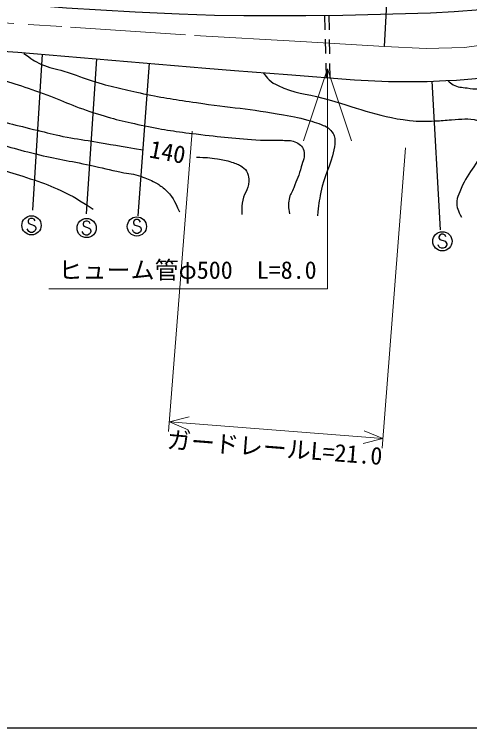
# Model space of a CAD drawing. Units: millimetres, scale not verified. Extents: x 40000 to 680000, y 20000 to 380000.
# Drawn here: x 193221 to 240628, y 205000 to 279324 of the extents above; entities that cross this region are included whole.
import ezdxf
from ezdxf.enums import TextEntityAlignment as Align

# ---------------------------------------------------------------- set-up
doc = ezdxf.new("R2010")
doc.units = ezdxf.units.MM
doc.header["$LTSCALE"] = 1000
doc.linetypes.add('CHAIN', pattern=[18.5, 12, -1.5, 3.5, -1.5])
for name, color, linetype, lineweight in [('M-BGD', 7, 'Continuous', 25), ('M-BMK', 2, 'CHAIN', 13), ('M-BMK-SRVR', 3, 'Continuous', 25), ('M-STR-HTXT', 7, 'Continuous', 13), ('M-STR-STRC', 7, 'Continuous', 25), ('M-TTL-BAND', 7, 'Continuous', 25)]:
    doc.layers.add(name, color=color, linetype=linetype, lineweight=lineweight)
doc.styles.add('ＭＳ ゴシック', font='')
doc.styles.get('ＭＳ ゴシック').set_extended_font_data('MS Gothic')

msp = doc.modelspace()

# ---------------------------------------------------------------- linework, layer by layer
at = {"layer": 'M-BGD'}
for p, q in [((225499, 279213), (225541, 277719)), ((225963, 279218), (225989, 277707)), ((225569, 276719), (225611, 275220)), ((226006, 276707), (226032, 275207)), ((225639, 274220), (225681, 272727)), ((226049, 274207), (226075, 272695))]:
    msp.add_line(p, q, dxfattribs=at)
for points in [[(159835, 284196), (163524, 283433), (168570, 282500), (171114, 282118), (195748, 280252), (198673, 279998), (205796, 279574), (210375, 279362), (214064, 279234), (217117, 279192), (223562, 279192), (227420, 279234), (236536, 279488), (238995, 279616), (241751, 279827)], [(186716, 275758), (188836, 275673), (193585, 275376), (213174, 273722), (216142, 273468), (221654, 273044), (228649, 272493), (232169, 272323), (236197, 272323), (238147, 272408), (239249, 272450), (241242, 272620), (242980, 272874), (244295, 273128), (245991, 273510), (247941, 274019), (253284, 275842)]]:
    msp.add_lwpolyline(points, dxfattribs=at)
for points, knots in [([(174685, 276710), (175033, 276381), (175186, 276255), (175565, 276055), (176040, 275805), (176369, 275814), (176893, 275699), (177773, 275507), (178278, 275460), (179169, 275334), (180126, 275199), (180675, 275234), (181629, 275080), (183643, 274754), (184732, 274369), (186716, 273892), (188029, 273578), (188767, 273409), (190066, 273044), (192340, 272406), (193604, 272005), (195832, 271221), (198072, 270433), (199250, 269777), (201514, 269059), (203551, 268412), (204720, 268132), (206814, 267702), (208883, 267277), (210058, 267104), (212156, 266854), (214766, 266542), (216231, 266365), (218855, 266218), (219760, 266167), (220272, 266262), (221176, 266194), (221663, 266158), (221972, 266249), (222417, 266048), (222886, 265836), (223213, 265612), (223349, 265115), (223527, 264469), (223255, 264070), (223095, 263419), (222880, 262545), (222628, 262094), (222306, 261253), (222127, 260787), (221927, 260558), (221823, 260070), (221699, 259486), (221762, 259196), (221865, 258543)], [0, 0, 0, 0, 1, 1, 1, 2, 2, 2, 3, 3, 3, 4, 4, 4, 5, 5, 5, 6, 6, 6, 7, 7, 7, 8, 8, 8, 9, 9, 9, 10, 10, 10, 11, 11, 11, 12, 12, 12, 13, 13, 13, 14, 14, 14, 15, 15, 15, 16, 16, 16, 17, 17, 17, 18, 18, 18, 18]), ([(169657, 275524), (170813, 275372), (171242, 275370), (172173, 274995), (172634, 274810), (172889, 274692), (173318, 274444), (174218, 273923), (174545, 273365), (175438, 272833), (176157, 272404), (176580, 272194), (177346, 271857), (178358, 271414), (178953, 271223), (180017, 270925), (182501, 270229), (183948, 270059), (186462, 269483), (187774, 269182), (188504, 268995), (189811, 268677), (192083, 268125), (193348, 267786), (195620, 267236), (196663, 266983), (197240, 266811), (198291, 266600), (199477, 266362), (200152, 266290), (201344, 266091), (203398, 265747), (204041, 265636), (206602, 265200)], [0, 0, 0, 0, 1, 1, 1, 2, 2, 2, 3, 3, 3, 4, 4, 4, 5, 5, 5, 6, 6, 6, 7, 7, 7, 8, 8, 8, 9, 9, 9, 10, 10, 10, 11, 11, 11, 11]), ([(194221, 275249), (194994, 274666), (195283, 274462), (196044, 274104), (196904, 273701), (197470, 273702), (198374, 273410), (199674, 272991), (200375, 272673), (201683, 272281), (203611, 271704), (204720, 271478), (206687, 271051), (208821, 270589), (210040, 270447), (212198, 270119), (215720, 269583), (217728, 269500), (221229, 268846), (222390, 268630), (223050, 268532), (224178, 268183), (224572, 268060), (224793, 267990), (225173, 267829), (225459, 267707), (225654, 267688), (225893, 267490), (226128, 267295), (226242, 267156), (226402, 266896), (226512, 266717), (226552, 266596), (226572, 266387), (226616, 265924), (226574, 265657), (226487, 265200), (226149, 263430), (225460, 262562), (225130, 260790), (224952, 259837), (224889, 259479), (224791, 258331)], [0, 0, 0, 0, 1, 1, 1, 2, 2, 2, 3, 3, 3, 4, 4, 4, 5, 5, 5, 6, 6, 6, 7, 7, 7, 8, 8, 8, 9, 9, 9, 10, 10, 10, 11, 11, 11, 12, 12, 12, 13, 13, 13, 14, 14, 14, 14]), ([(169511, 273250), (169915, 273128), (170047, 273083), (170371, 272930), (170752, 272750), (170933, 272589), (171288, 272364), (171805, 272036), (172073, 271818), (172604, 271514), (173618, 270932), (174248, 270712), (175353, 270331), (179543, 268886), (182021, 268500), (186292, 267321), (187601, 266959), (188333, 266751), (189642, 266388), (191910, 265757), (193163, 265332), (195451, 264776), (197654, 264241), (198916, 264069), (201132, 263589), (202390, 263317), (203092, 263149), (204350, 262875), (205146, 262702), (205619, 262707), (206390, 262444), (206987, 262241), (207318, 262107), (207874, 261808), (208282, 261588), (208493, 261428), (208849, 261130), (209700, 260415), (209860, 259866), (210417, 258755)], [0, 0, 0, 0, 1, 1, 1, 2, 2, 2, 3, 3, 3, 4, 4, 4, 5, 5, 5, 6, 6, 6, 7, 7, 7, 8, 8, 8, 9, 9, 9, 10, 10, 10, 11, 11, 11, 12, 12, 12, 13, 13, 13, 13]), ([(219141, 273237), (219374, 272882), (219471, 272747), (219746, 272493), (220062, 272199), (220290, 272088), (220678, 271899), (222381, 271072), (223515, 271078), (225342, 270585), (228859, 269634), (230760, 268719), (234373, 268253), (235392, 268121), (235975, 268187), (237002, 268210), (237683, 268226), (238060, 268312), (238740, 268337), (239800, 268377), (240441, 268565), (241454, 268252), (241889, 268118), (242203, 268011), (242429, 267616), (242586, 267342), (242548, 267125), (242514, 266811), (242459, 266300), (242358, 266019), (242175, 265539), (241429, 263578), (240321, 262798), (239588, 260833), (239449, 260460), (239337, 260253), (239292, 259857), (239215, 259191), (239448, 258847), (239758, 258204)], [0, 0, 0, 0, 1, 1, 1, 2, 2, 2, 3, 3, 3, 4, 4, 4, 5, 5, 5, 6, 6, 6, 7, 7, 7, 8, 8, 8, 9, 9, 9, 10, 10, 10, 11, 11, 11, 12, 12, 12, 13, 13, 13, 13]), ([(238354, 272416), (238567, 272199), (238675, 272127), (238910, 271984), (239404, 271683), (239781, 271738), (240352, 271644), (241234, 271500), (241747, 271574), (242641, 271602), (244321, 271655), (245266, 271745), (246924, 272026), (248698, 272327), (249640, 272764), (251418, 273043), (251746, 273095), (251936, 273120), (252266, 273086), (253069, 273003), (253484, 272646), (254089, 272111), (254430, 271809), (254383, 271455), (254471, 271008), (254639, 270145), (254613, 269640), (254598, 268761), (254570, 267084), (254432, 266148), (254265, 264479), (254133, 263169), (254083, 262741), (253877, 261129)], [0, 0, 0, 0, 1, 1, 1, 2, 2, 2, 3, 3, 3, 4, 4, 4, 5, 5, 5, 6, 6, 6, 7, 7, 7, 8, 8, 8, 9, 9, 9, 10, 10, 10, 11, 11, 11, 11]), ([(169287, 269749), (170205, 269466), (170436, 269394), (171171, 269164), (172243, 268829), (172860, 268691), (173912, 268296), (175695, 267626), (176597, 267017), (178364, 266303), (179167, 265978), (179604, 265752), (180437, 265512), (181912, 265088), (182746, 264866), (184253, 264579), (185054, 264427), (185512, 264392), (186319, 264279), (186963, 264189), (187327, 264165), (187969, 264063), (188561, 263968), (188889, 263897), (189472, 263759), (191772, 263213), (193033, 262793), (195281, 262063), (196398, 261700), (197014, 261455), (198079, 260960), (199447, 260325), (199910, 260002), (201424, 259031)], [0, 0, 0, 0, 1, 1, 1, 2, 2, 2, 3, 3, 3, 4, 4, 4, 5, 5, 5, 6, 6, 6, 7, 7, 7, 8, 8, 8, 9, 9, 9, 10, 10, 10, 11, 11, 11, 11]), ([(212198, 264437), (213209, 264405), (213526, 264412), (214361, 264267), (214947, 264166), (215286, 264132), (215845, 263928), (216290, 263765), (216572, 263709), (216947, 263419), (217207, 263218), (217371, 263086), (217498, 262783), (217628, 262475), (217636, 262270), (217625, 261935), (217595, 261003), (217045, 260573), (216947, 259646), (216898, 259184), (216881, 258995), (216905, 258459)], [0, 0, 0, 0, 1, 1, 1, 2, 2, 2, 3, 3, 3, 4, 4, 4, 5, 5, 5, 6, 6, 6, 7, 7, 7, 7])]:
    msp.add_open_spline(points, degree=3, knots=knots, dxfattribs=at)
at = {"layer": 'M-BMK'}
msp.add_lwpolyline([(164822, 280172), (181210, 279111), (199075, 277995), (211965, 277103), (223054, 276495), (231741, 275961), (236091, 275744), (240081, 275869), (243881, 276402), (247730, 277269), (251504, 278594), (256987, 281043), (261563, 283628)], dxfattribs=at)
at = {"layer": 'M-BMK-SRVR'}
msp.add_line((231741, 275961), (233357, 303737), dxfattribs=at)
at = {"layer": 'M-STR-HTXT'}
for p, q in [((225821, 273648), (223321, 266148)), ((225821, 273648), (225821, 250715)), ((225821, 273648), (228321, 266148)), ((211743, 267150), (209288, 235867)), ((233957, 265406), (231502, 234124)), ((225821, 250715), (196821, 250715)), ((209366, 236864), (211412, 237372)), ((209366, 236864), (231581, 235121)), ((209366, 236864), (211308, 236043)), ((231581, 235121), (229639, 235942)), ((231581, 235121), (229535, 234612))]:
    msp.add_line(p, q, dxfattribs=at)
at = {"layer": 'M-STR-STRC'}
for p, q in [((196118, 275162), (195126, 258902)), ((200725, 258519), (201808, 274682)), ((207259, 274222), (206066, 258326)), ((237571, 256881), (236715, 272345)), ((194741, 257969), (194650, 257788)), ((194923, 258060), (194741, 257969)), ((195105, 258060), (194923, 258060)), ((195287, 257969), (195105, 258060)), ((195378, 257788), (195287, 257969)), ((205890, 257948), (205708, 257857)), ((206072, 257948), (205890, 257948)), ((206254, 257857), (206072, 257948)), ((194650, 257788), (194650, 257697)), ((194650, 257697), (194741, 257515)), ((194741, 257515), (195287, 257333)), ((195287, 257333), (195378, 257242)), ((195378, 257242), (195469, 257060)), ((200478, 257688), (200387, 257506)), ((200387, 257506), (200387, 257416)), ((200387, 257416), (200478, 257234)), ((200660, 257779), (200478, 257688)), ((200478, 257234), (201023, 257052)), ((200841, 257779), (200660, 257779)), ((201023, 257688), (200841, 257779)), ((201114, 257506), (201023, 257688)), ((205708, 257857), (205617, 257675)), ((205617, 257675), (205617, 257584)), ((205617, 257584), (205708, 257402)), ((205708, 257402), (206254, 257221)), ((206344, 257675), (206254, 257857)), ((206254, 257221), (206344, 257130)), ((194650, 256788), (194560, 256969)), ((194741, 256697), (194650, 256788)), ((194923, 256606), (194741, 256697)), ((195105, 256606), (194923, 256606)), ((195287, 256697), (195105, 256606)), ((195378, 256788), (195287, 256697)), ((195469, 256969), (195378, 256788)), ((195469, 257060), (195469, 256969)), ((200387, 256506), (200296, 256688)), ((200478, 256416), (200387, 256506)), ((201023, 257052), (201114, 256961)), ((201114, 256506), (201023, 256416)), ((201114, 256961), (201205, 256779)), ((201205, 256688), (201114, 256506)), ((201205, 256779), (201205, 256688)), ((205617, 256675), (205526, 256857)), ((205708, 256584), (205617, 256675)), ((205890, 256493), (205708, 256584)), ((206072, 256493), (205890, 256493)), ((206254, 256584), (206072, 256493)), ((206344, 256675), (206254, 256584)), ((206344, 257130), (206435, 256948)), ((206435, 256857), (206344, 256675)), ((206435, 256948), (206435, 256857)), ((200660, 256325), (200478, 256416)), ((200841, 256325), (200660, 256325)), ((201023, 256416), (200841, 256325)), ((237512, 256310), (237421, 256129)), ((237421, 256129), (237421, 256038)), ((237421, 256038), (237512, 255856)), ((237693, 256401), (237512, 256310)), ((237512, 255856), (238057, 255674)), ((237875, 256401), (237693, 256401)), ((238057, 256310), (237875, 256401)), ((238148, 256129), (238057, 256310)), ((238057, 255674), (238148, 255583)), ((237421, 255129), (237330, 255310)), ((237512, 255038), (237421, 255129)), ((237693, 254947), (237512, 255038)), ((237875, 254947), (237693, 254947)), ((238057, 255038), (237875, 254947)), ((238148, 255129), (238057, 255038)), ((238148, 255583), (238239, 255401)), ((238239, 255310), (238148, 255129)), ((238239, 255401), (238239, 255310))]:
    msp.add_line(p, q, dxfattribs=at)
for centre in [(195014, 257333), (200751, 257052), (205981, 257221), (237784, 255674)]:
    msp.add_circle(centre, 1000, dxfattribs=at)
at = {"layer": 'M-TTL-BAND'}
msp.add_line((40000, 205000), (579000, 205000), dxfattribs=at)

# ---------------------------------------------------------------- texts
at = {"layer": 'M-BGD', "style": 'ＭＳ ゴシック'}
msp.add_text('140', height=1833, rotation=349.34, dxfattribs=at).set_placement((207074, 263882), align=Align.BOTTOM_LEFT)
at = {"layer": 'M-STR-HTXT', "style": 'ＭＳ ゴシック'}
msp.add_text('ヒューム管φ500\u3000L=8.0', height=1833, dxfattribs=at).set_placement((197821, 251215), align=Align.BOTTOM_LEFT)
msp.add_text('ガードレールL=21.0', height=1833, rotation=355.513, dxfattribs=at).set_placement((220215, 232702), align=Align.BOTTOM_CENTER)

doc.saveas('drawing.dxf')
